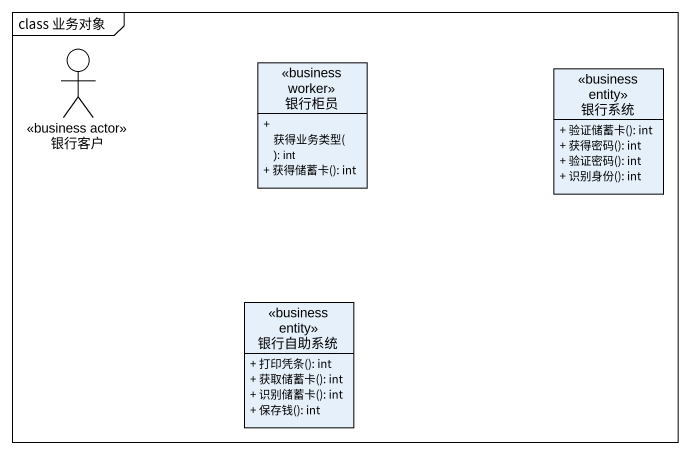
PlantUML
@startuml
mainframe class 业务对象
allowmixing
hide circle
hide empty members
skinparam classAttributeIconSize 0
actor 银行客户 <<business actor>>
class 银行柜员 <<business worker>> {
  + 获得业务类型(): int
  + 获得储蓄卡(): int
}
class 银行系统 <<business entity>> {
  + 验证储蓄卡(): int
  + 获得密码(): int
  + 验证密码(): int
  + 识别身份(): int
}
class 银行自助系统 <<business entity>> {
  + 打印凭条(): int
  + 获取储蓄卡(): int
  + 识别储蓄卡(): int
  + 保存钱(): int
}
@enduml
